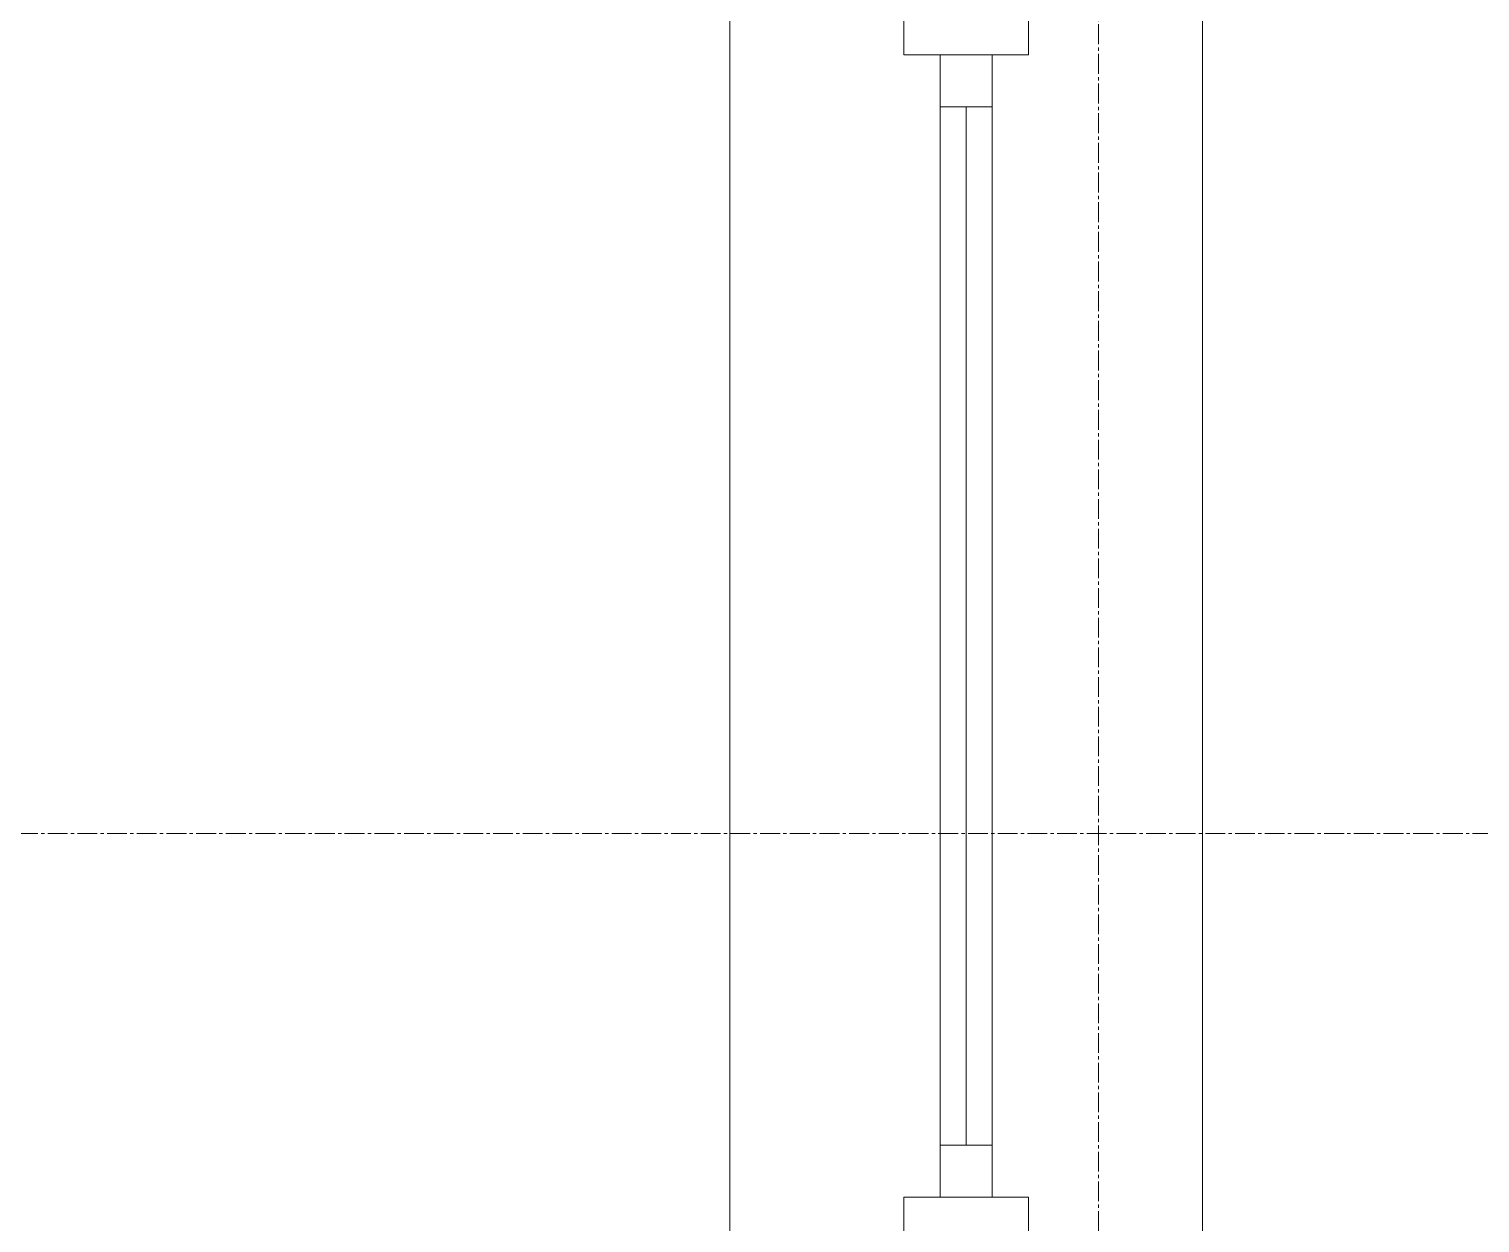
# Model space of a CAD drawing. Header units: millimetres. Extents: x -231292 to 573618, y -153144 to 564035.
# Drawn here: x 7854 to 9251, y -141420 to -140270 of the extents above; entities that cross this region are included whole.
import ezdxf

# ---------------------------------------------------------------- set-up
doc = ezdxf.new("R2010")
doc.units = ezdxf.units.MM
doc.linetypes.add('CENTER2', pattern=[28.575, 19.05, -3.175, 3.175, -3.175])
doc.layers.get('0').update_dxf_attribs({"color": 250})
for name, color, linetype, lineweight in [('A-Wall_Материал_Газоблок_Контур', 250, 'Continuous', 0), ('АР_Окна', 250, 'Continuous', 5), ('РД_Оси_100', 250, 'Continuous', 0)]:
    doc.layers.add(name, color=color, linetype=linetype, lineweight=lineweight)

# ---------------------------------------------------------------- blocks, each defined once
blk = doc.blocks.new('оси_рен')
at = {"layer": 'РД_Оси_100', "color": 251, "linetype": 'CENTER2', "true_color": 0x636466}
for p, q in [((1195652.916, 135558.25), (1195652.916, 223268.25)), ((1189697.958, 143713.25), (1225207.916, 143713.25))]:
    blk.add_line(p, q, dxfattribs=at)

msp = doc.modelspace()

# ---------------------------------------------------------------- linework, layer by layer
at = {"layer": 'A-Wall_Материал_Газоблок_Контур', "color": 18, "linetype": 'Continuous', "lineweight": 0, "true_color": 0x000000}
for p, q in [((8528.458, -140245.283), (8528.458, -141445.283)), ((8983.458, -141445.283), (8983.458, -140245.283))]:
    msp.add_line(p, q, dxfattribs=at)
at = {"layer": 'АР_Окна', "color": 18, "linetype": 'Continuous', "lineweight": 5, "true_color": 0x000000}
for p, q in [((8528.458, -140245.283), (8528.458, -141445.283)), ((8983.458, -140245.283), (8983.458, -141445.283)), ((8730.958, -140345.283), (8780.958, -140345.283)), ((8755.958, -140345.283), (8755.958, -141345.283)), ((8730.958, -141345.283), (8780.958, -141345.283))]:
    msp.add_line(p, q, dxfattribs=at)
for points in [[(8815.958, -140295.283), (8815.958, -140245.283), (8695.958, -140245.283), (8695.958, -140295.283)], [(8730.958, -140295.283), (8780.958, -140295.283), (8780.958, -141395.283), (8730.958, -141395.283)], [(8815.958, -141395.283), (8815.958, -141445.283), (8695.958, -141445.283), (8695.958, -141395.283)]]:
    msp.add_lwpolyline(points, close=True, dxfattribs=at)

# ---------------------------------------------------------------- block references
at = {"rotation": 359.999868838025}
msp.add_blockref('оси_рен', (-1186769.82, -284755.728), dxfattribs=at)

doc.saveas('drawing.dxf')
